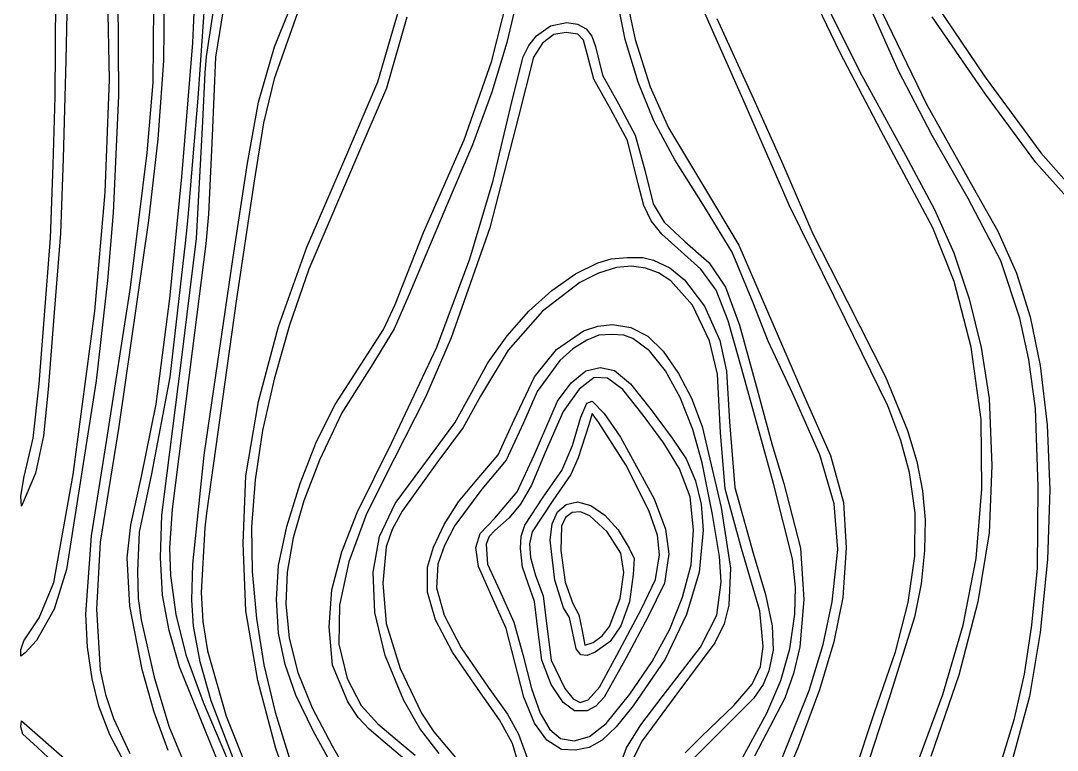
# Model space of a CAD drawing. Extents: x -18 to 75, y -24 to 95.
# Drawn here: x -18.5 to 36.3, y 1.3 to 39.9 of the extents above; entities that cross this region are included whole.
import ezdxf

# ---------------------------------------------------------------- set-up
doc = ezdxf.new("R2010")
doc.units = 0

msp = doc.modelspace()

# ---------------------------------------------------------------- linework, layer by layer
at = {"layer": 'Layer 1'}
for p, q in [((-9.3705, 38.689645), (-9.057485, 45.137995)), ((27.950194, 37.224068), (24.3582, 45.25)), ((-16.640393, 35.841313), (-16.593663, 44.241823)), ((-13.783049, 36.753321), (-13.876451, 42.259993)), ((13.499695, 38.865553), (12.760706, 42.574553)), ((-8.648947, 37.969508), (-8.03236, 41.975629)), ((-7.547037, 41.814725), (-8.162393, 37.932204)), ((-5.052974, 38.485293), (-3.742731, 41.719699)), ((6.425732, 37.687197), (7.452504, 41.732043)), ((13.4012, 41.77144), (14.013021, 38.867883)), ((24.85341, 38.163642), (23.121947, 41.799584)), ((-16.000514, 41.320055), (-16.077495, 37.782911)), ((-13.337599, 41.512627), (-13.290726, 35.8954)), ((7.881419, 41.479018), (7.237241, 38.720706)), ((-11.464503, 36.597121), (-11.424277, 40.620375)), ((-10.888412, 41.071298), (-10.918492, 37.745495)), ((-8.726712, 41.06839), (-9.097684, 35.76673)), ((19.709979, 35.729162), (17.560039, 40.582792)), ((24.123667, 40.73414), (25.905642, 37.17226)), ((26.835829, 40.807013), (29.417652, 35.464662)), ((29.995933, 40.625313), (32.52226, 36.886786)), ((-3.739533, 40.528339), (-5.0691, 36.792294)), ((0.420629, 36.63877), (1.54141, 40.498352)), ((1.950039, 40.047135), (0.878927, 36.309499)), ((32.540278, 35.977591), (29.73355, 40.06115)), ((8.803432, 39.062568), (9.536214, 39.58923)), ((9.536214, 39.58923), (10.416682, 39.761482)), ((10.416682, 39.761482), (10.980001, 39.680989)), ((10.980001, 39.680989), (11.421498, 39.442221)), ((18.346676, 39.98384), (20.36228, 35.54275)), ((8.39161, 38.560286), (8.803432, 39.062568)), ((9.724505, 39.133315), (9.124691, 38.669992)), ((10.373831, 39.235245), (9.724505, 39.133315)), ((10.991855, 39.149571), (10.373831, 39.235245)), ((11.297789, 38.828212), (10.991855, 39.149571)), ((11.421498, 39.442221), (11.736304, 39.049246)), ((11.736304, 39.049246), (11.919552, 38.506132)), ((-9.767747, 33.750595), (-9.3705, 38.689645)), ((-5.898502, 35.553012), (-5.052974, 38.485293)), ((7.237241, 38.720706), (6.446735, 36.093182)), ((8.091929, 37.960697), (8.39161, 38.560286)), ((9.124691, 38.669992), (8.637825, 37.942135)), ((11.477937, 38.107211), (11.297789, 38.828212)), ((11.919552, 38.506132), (12.291906, 36.985731)), ((14.182467, 36.609841), (13.499695, 38.865553)), ((14.013021, 38.867883), (14.809459, 36.376493)), ((-8.723323, 37.110788), (-8.648947, 37.969508)), ((-8.162393, 37.932204), (-8.349455, 33.787954)), ((7.521412, 35.651108), (8.091929, 37.960697)), ((8.637825, 37.942135), (7.853231, 34.795845)), ((11.827613, 36.778694), (11.477937, 38.107211)), ((27.019679, 34.060469), (24.85341, 38.163642)), ((-16.077495, 37.782911), (-16.226424, 32.584791)), ((-10.918492, 37.745495), (-11.217923, 33.607923)), ((4.973665, 33.563887), (6.425732, 37.687197)), ((-14.009385, 30.790667), (-13.783049, 36.753321)), ((-8.832117, 34.534628), (-8.723323, 37.110788)), ((-5.0691, 36.792294), (-5.630624, 34.4697)), ((12.726607, 35.174611), (11.827613, 36.778694)), ((12.291906, 36.985731), (13.139082, 35.480892)), ((25.905642, 37.17226), (28.307082, 32.754187)), ((29.717004, 33.80732), (27.950194, 37.224068)), ((32.52226, 36.886786), (35.465547, 32.886528)), ((-11.788897, 32.891905), (-11.464503, 36.597121)), ((-1.32926, 32.555822), (0.420629, 36.63877)), ((0.878927, 36.309499), (-0.553941, 32.986395)), ((15.01263, 34.578713), (14.182467, 36.609841)), ((14.809459, 36.376493), (15.789174, 34.204092)), ((-16.751363, 32.257093), (-16.640393, 35.841313)), ((-13.290726, 35.8954), (-13.578129, 29.718364)), ((-9.097684, 35.76673), (-9.360591, 32.66788)), ((6.446735, 36.093182), (5.412742, 33.308201)), ((6.520856, 31.420672), (7.521412, 35.651108)), ((22.188589, 30.091482), (19.709979, 35.729162)), ((35.21316, 32.36924), (32.540278, 35.977591)), ((-6.48594, 32.331792), (-5.898502, 35.553012)), ((13.610928, 33.530475), (12.726607, 35.174611)), ((13.139082, 35.480892), (14.02782, 33.819312)), ((20.36228, 35.54275), (21.7541, 32.4439)), ((29.417652, 35.464662), (31.899979, 31.046363)), ((-9.170497, 28.367599), (-8.832117, 34.534628)), ((7.853231, 34.795845), (6.337059, 28.927064)), ((16.110752, 32.516205), (15.01263, 34.578713)), ((-5.630624, 34.4697), (-6.14616, 31.286474)), ((15.789174, 34.204092), (17.586969, 31.211783)), ((29.761805, 28.914883), (27.019679, 34.060469)), ((-11.217923, 33.607923), (-11.710187, 29.307645)), ((-9.95464, 31.622465), (-9.767747, 33.750595)), ((-8.349455, 33.787954), (-8.533489, 29.643694)), ((2.831825, 28.672917), (4.973665, 33.563887)), ((14.202917, 31.176381), (13.610928, 33.530475)), ((14.02782, 33.819312), (14.537722, 31.960962)), ((31.623149, 30.464843), (29.717004, 33.80732)), ((-12.663895, 25.771924), (-11.788897, 32.891905)), ((-0.553941, 32.986395), (-3.228494, 26.739599)), ((5.412742, 33.308201), (4.038099, 30.077518)), ((35.465547, 32.886528), (37.48491, 30.605706)), ((-16.226424, 32.584791), (-16.369005, 28.61629)), ((-9.360591, 32.66788), (-9.617026, 29.68103)), ((-3.334536, 27.904806), (-1.32926, 32.555822)), ((17.597405, 30.166353), (16.110752, 32.516205)), ((21.7541, 32.4439), (23.418386, 28.599676)), ((28.307082, 32.754187), (29.852642, 29.888507)), ((36.986102, 30.389157), (35.21316, 32.36924)), ((-16.895053, 28.375701), (-16.751363, 32.257093)), ((-7.240652, 27.366152), (-6.48594, 32.331792)), ((14.537722, 31.960962), (14.981571, 30.186772)), ((-10.5925, 25.189015), (-9.95464, 31.622465)), ((-6.14616, 31.286474), (-7.080834, 25.051424)), ((5.282472, 27.290968), (6.520856, 31.420672)), ((-14.553644, 24.528655), (-14.009385, 30.790667)), ((14.484586, 30.10852), (14.202917, 31.176381)), ((17.586969, 31.211783), (19.503501, 28.015394)), ((31.899979, 31.046363), (33.200533, 28.741765)), ((14.981571, 30.186772), (15.555318, 29.223324)), ((19.152809, 27.637853), (17.597405, 30.166353)), ((33.358001, 27.187317), (31.623149, 30.464843)), ((-13.578129, 29.718364), (-13.876384, 26.134144)), ((-9.617026, 29.68103), (-9.693158, 28.934319)), ((-8.533489, 29.643694), (-8.68897, 28.075594)), ((4.038099, 30.077518), (2.055689, 25.362068)), ((14.862414, 29.294334), (14.484586, 30.10852)), ((25.133909, 24.117782), (22.188589, 30.091482)), ((29.852642, 29.888507), (30.867858, 27.597058)), ((-11.710187, 29.307645), (-13.283127, 18.424745)), ((15.429142, 28.584153), (14.862414, 29.294334)), ((15.555318, 29.223324), (16.645451, 28.202842)), ((-16.369005, 28.61629), (-16.706867, 24.454101)), ((-9.693158, 28.934319), (-9.771796, 28.112934)), ((1.325765, 24.864687), (2.831825, 28.672917)), ((6.337059, 28.927064), (4.286251, 23.109845)), ((16.277507, 27.828311), (15.429142, 28.584153)), ((23.418386, 28.599676), (25.23067, 25.05144)), ((30.891559, 26.096569), (29.761805, 28.914883)), ((33.200533, 28.741765), (34.181309, 26.522138)), ((-17.229162, 24.080593), (-16.895053, 28.375701)), ((-9.771796, 28.112934), (-10.591712, 21.033241)), ((-9.999927, 21.653828), (-9.170497, 28.367599)), ((-8.68897, 28.075594), (-9.396543, 22.400584)), ((16.645451, 28.202842), (17.929281, 27.067802)), ((19.503501, 28.015394), (20.736259, 25.163413)), ((-4.833443, 23.704072), (-3.334536, 27.904806)), ((17.495707, 26.742585), (16.277507, 27.828311)), ((20.256495, 24.962143), (19.152809, 27.637853)), ((30.867858, 27.597058), (31.687195, 25.165236)), ((-8.762502, 16.909752), (-7.240652, 27.366152)), ((3.537017, 22.617229), (5.282472, 27.290968)), ((10.857544, 26.48646), (12.05416, 27.071391)), ((12.05416, 27.071391), (12.749774, 27.276884)), ((12.749774, 27.276884), (13.60324, 27.347449)), ((13.818502, 26.895207), (13.040928, 26.823456)), ((13.60324, 27.347449), (14.427784, 27.347476)), ((14.559524, 26.800147), (13.818502, 26.895207)), ((14.427784, 27.347476), (14.98181, 27.21838)), ((14.98181, 27.21838), (15.851413, 26.818171)), ((17.929281, 27.067802), (18.794328, 25.796845)), ((34.361819, 24.155123), (33.358001, 27.187317)), ((-3.228494, 26.739599), (-4.25437, 23.78097)), ((9.620376, 25.619485), (10.857544, 26.48646)), ((12.089031, 26.530785), (11.103728, 26.033311)), ((13.040928, 26.823456), (12.089031, 26.530785)), ((15.259015, 26.5422), (14.559524, 26.800147)), ((15.911994, 26.125292), (15.259015, 26.5422)), ((15.851413, 26.818171), (16.63174, 26.17204)), ((18.302514, 25.624239), (17.495707, 26.742585)), ((34.181309, 26.522138), (34.906778, 24.216494)), ((-13.876384, 26.134144), (-14.478838, 20.832484)), ((-13.920097, 17.733605), (-12.663895, 25.771924)), ((11.103728, 26.033311), (9.129675, 24.515348)), ((17.058501, 24.830295), (15.911994, 26.125292)), ((16.63174, 26.17204), (17.689734, 24.785303)), ((18.794328, 25.796845), (19.542109, 23.774249)), ((31.783609, 22.616769), (30.891559, 26.096569)), ((2.055689, 25.362068), (1.282024, 23.581158)), ((8.399545, 24.51607), (9.620376, 25.619485)), ((18.940981, 24.014497), (18.302514, 25.624239)), ((-11.30283, 19.600365), (-10.5925, 25.189015)), ((-7.080834, 25.051424), (-8.648414, 13.850724)), ((0.714803, 23.559913), (1.325765, 24.864687)), ((17.959208, 22.946556), (17.058501, 24.830295)), ((17.689734, 24.785303), (18.49363, 22.97411)), ((21.061189, 22.93414), (20.256495, 24.962143)), ((20.736259, 25.163413), (22.878759, 20.197773)), ((25.23067, 25.05144), (27.263751, 21.055907)), ((31.687195, 25.165236), (32.309307, 22.597707)), ((-16.706867, 24.454101), (-17.014435, 20.384521)), ((-15.700229, 15.892866), (-14.553644, 24.528655)), ((7.25194, 23.221821), (8.399545, 24.51607)), ((9.129675, 24.515348), (7.312301, 22.452355)), ((27.381888, 19.518456), (25.133909, 24.117782)), ((34.832253, 21.964033), (34.361819, 24.155123)), ((34.906778, 24.216494), (35.441409, 21.653843)), ((-17.497925, 20.683053), (-17.229162, 24.080593)), ((-5.890537, 19.747613), (-4.833443, 23.704072)), ((-4.25437, 23.78097), (-5.071495, 20.93669)), ((1.282024, 23.581158), (0.148749, 21.745408)), ((11.297484, 23.489729), (12.044652, 23.733131)), ((12.044652, 23.733131), (12.819191, 23.811156)), ((12.819191, 23.811156), (13.80027, 23.661802)), ((13.80027, 23.661802), (14.682681, 23.202568)), ((19.654157, 21.454581), (18.940981, 24.014497)), ((19.542109, 23.774249), (20.474141, 20.384292)), ((-0.474305, 21.728497), (0.714803, 23.559913)), ((4.286251, 23.109845), (2.931103, 19.980384)), ((6.224368, 21.785002), (7.25194, 23.221821)), ((9.857781, 22.494576), (11.297484, 23.489729)), ((12.104921, 23.25176), (11.465722, 22.982915)), ((12.776212, 23.296492), (12.104921, 23.25176)), ((13.414944, 23.259471), (12.776212, 23.296492)), ((13.901932, 23.078258), (13.414944, 23.259471)), ((14.778927, 22.42719), (13.901932, 23.078258)), ((14.682681, 23.202568), (15.508782, 22.402224)), ((1.130752, 17.546778), (3.537017, 22.617229)), ((8.701828, 21.043664), (9.857781, 22.494576)), ((10.721934, 22.523184), (10.030222, 21.910794)), ((11.465722, 22.982915), (10.721934, 22.523184)), ((18.379008, 21.198752), (17.959208, 22.946556)), ((18.49363, 22.97411), (18.854883, 21.353058)), ((22.360275, 20.160323), (21.061189, 22.93414)), ((32.308609, 18.798959), (31.783609, 22.616769)), ((32.309307, 22.597707), (32.732852, 19.899137)), ((-9.396543, 22.400584), (-10.461362, 14.069658)), ((7.312301, 22.452355), (5.845138, 20.027116)), ((15.625083, 21.370294), (14.778927, 22.42719)), ((15.508782, 22.402224), (16.320931, 21.229536)), ((35.196093, 19.376163), (34.832253, 21.964033)), ((-10.999368, 13.738678), (-9.999927, 21.653828)), ((-1.846605, 19.591977), (-0.474305, 21.728497)), ((0.148749, 21.745408), (-1.491422, 19.157458)), ((5.38957, 20.243041), (6.224368, 21.785002)), ((10.030222, 21.910794), (8.845822, 20.272305)), ((11.410915, 21.360338), (12.178495, 21.543644)), ((12.178495, 21.543644), (12.934035, 21.390993)), ((12.934035, 21.390993), (13.770857, 20.681539)), ((21.334977, 15.409681), (19.654157, 21.454581)), ((35.441409, 21.653843), (35.814915, 18.517441)), ((-14.478838, 20.832484), (-16.040198, 10.868444)), ((-10.591712, 21.033241), (-11.557846, 15.919734)), ((-5.071495, 20.93669), (-5.679005, 18.210136)), ((7.627571, 18.778866), (8.701828, 21.043664)), ((10.641613, 20.726631), (11.410915, 21.360338)), ((11.857811, 21.01666), (11.064418, 20.393926)), ((12.565908, 20.982573), (11.857811, 21.01666)), ((13.363732, 20.383934), (12.565908, 20.982573)), ((16.401175, 19.967058), (15.625083, 21.370294)), ((16.320931, 21.229536), (17.001188, 19.926698)), ((18.535356, 18.106836), (18.379008, 21.198752)), ((18.854883, 21.353058), (19.015841, 18.66687)), ((27.263751, 21.055907), (28.42222, 18.22061)), ((-17.802344, 17.817153), (-17.497925, 20.683053)), ((-17.014435, 20.384521), (-17.263798, 17.932544)), ((9.917185, 19.766378), (10.641613, 20.726631)), ((11.064418, 20.393926), (10.221775, 19.227733)), ((14.441128, 19.028283), (13.363732, 20.383934)), ((13.770857, 20.681539), (14.873395, 19.301573)), ((20.474141, 20.384292), (21.246919, 17.509452)), ((-6.57037, 15.829422), (-5.890537, 19.747613)), ((2.931103, 19.980384), (1.301081, 16.753385)), ((4.48304, 18.615969), (5.38957, 20.243041)), ((5.845138, 20.027116), (4.924346, 18.382056)), ((8.845822, 20.272305), (8.117805, 18.629535)), ((8.673935, 16.912088), (9.917185, 19.766378)), ((11.459571, 19.668377), (11.753623, 19.760384)), ((11.753623, 19.760384), (12.377663, 19.120799)), ((17.067972, 18.276968), (16.401175, 19.967058)), ((17.001188, 19.926698), (17.564561, 18.431412)), ((23.790415, 16.925699), (22.360275, 20.160323)), ((22.878759, 20.197773), (24.349685, 16.89354)), ((32.732852, 19.899137), (32.875226, 16.364316)), ((-12.086541, 15.792135), (-11.30283, 19.600365)), ((-2.820627, 17.636652), (-1.846605, 19.591977)), ((10.221775, 19.227733), (9.270688, 17.061476)), ((11.155278, 18.913783), (11.459571, 19.668377)), ((14.873395, 19.301573), (15.977745, 17.808143)), ((28.069266, 17.683234), (27.381888, 19.518456)), ((35.337439, 15.250568), (35.196093, 19.376163)), ((-1.491422, 19.157458), (-2.673591, 16.655698)), ((6.768721, 16.924057), (7.627571, 18.778866)), ((10.699952, 17.432033), (11.155278, 18.913783)), ((11.739806, 19.110404), (11.563155, 18.515282)), ((12.086685, 18.659608), (11.739806, 19.110404)), ((13.526023, 16.404824), (12.086685, 18.659608)), ((12.377663, 19.120799), (13.250461, 17.86131)), ((15.545478, 17.542273), (14.441128, 19.028283)), ((19.015841, 18.66687), (19.288046, 15.210986)), ((32.355883, 15.116839), (32.308609, 18.798959)), ((-13.283127, 18.424745), (-14.265166, 12.319435)), ((-5.679005, 18.210136), (-6.076039, 15.604684)), ((3.09051, 16.743421), (4.48304, 18.615969)), ((4.924346, 18.382056), (3.529378, 16.501406)), ((8.117805, 18.629535), (7.195119, 16.649771)), ((11.563155, 18.515282), (11.014502, 16.767827)), ((17.564649, 16.515978), (17.067972, 18.276968)), ((17.564561, 18.431412), (18.567261, 14.149256)), ((18.773846, 15.132976), (18.535356, 18.106836)), ((28.42222, 18.22061), (28.913781, 16.58373)), ((35.814915, 18.517441), (35.939513, 15.084428)), ((-18.289154, 15.784623), (-17.802344, 17.817153)), ((-17.263798, 17.932544), (-17.691486, 15.956831)), ((-14.726527, 12.655955), (-13.920097, 17.733605)), ((-3.700452, 15.410156), (-2.820627, 17.636652)), ((-0.673192, 13.879714), (1.130752, 17.546778)), ((13.250461, 17.86131), (15.023423, 14.614104)), ((16.366295, 16.19637), (15.545478, 17.542273)), ((15.977745, 17.808143), (16.709532, 16.711982)), ((28.532959, 15.996632), (28.069266, 17.683234)), ((9.270688, 17.061476), (8.543993, 15.322664)), ((10.137838, 16.110524), (10.699952, 17.432033)), ((21.246919, 17.509452), (21.876128, 15.418652)), ((-9.360247, 11.151987), (-8.762502, 16.909752)), ((-2.673591, 16.655698), (-3.497404, 14.509206)), ((1.301081, 16.753385), (-0.176879, 13.812275)), ((1.336276, 14.364011), (3.09051, 16.743421)), ((3.529378, 16.501406), (1.698227, 13.961694)), ((5.561841, 15.497926), (6.768721, 16.924057)), ((7.195119, 16.649771), (5.912695, 15.119985)), ((7.775088, 14.971646), (8.673935, 16.912088)), ((11.014502, 16.767827), (10.613695, 15.898172)), ((16.709532, 16.711982), (17.217497, 15.561553)), ((18.114262, 13.775908), (17.564649, 16.515978)), ((24.549552, 14.350319), (23.790415, 16.925699)), ((24.349685, 16.89354), (25.042479, 14.416933)), ((28.913781, 16.58373), (29.219671, 15.035066)), ((-17.691486, 15.956831), (-18.426415, 14.224141)), ((-11.557846, 15.919734), (-12.197579, 12.84515)), ((9.152882, 14.686843), (10.137838, 16.110524)), ((10.613695, 15.898172), (9.662754, 14.516752)), ((14.747145, 13.998668), (13.526023, 16.404824)), ((16.938088, 14.709303), (16.366295, 16.19637)), ((28.828857, 13.868581), (28.532959, 15.996632)), ((32.875226, 16.364316), (32.733416, 12.805367)), ((-18.468063, 14.756323), (-18.289154, 15.784623)), ((-16.719114, 10.187455), (-15.700229, 15.892866)), ((-12.649593, 13.233454), (-12.086541, 15.792135)), ((-6.713703, 12.261333), (-6.57037, 15.829422)), ((-6.076039, 15.604684), (-6.261731, 13.123712)), ((-4.402866, 13.148535), (-3.700452, 15.410156)), ((4.687285, 14.444556), (5.561841, 15.497926)), ((17.217497, 15.561553), (17.513696, 14.321012)), ((22.348104, 11.430099), (21.334977, 15.409681)), ((21.876128, 15.418652), (22.762887, 11.993971)), ((5.912695, 15.119985), (4.482052, 13.196339)), ((6.592685, 13.591258), (7.775088, 14.971646)), ((8.543993, 15.322664), (7.949498, 14.321506)), ((19.650956, 11.983796), (18.773846, 15.132976)), ((19.288046, 15.210986), (20.255271, 11.74539)), ((29.219671, 15.035066), (29.351133, 13.495209)), ((32.04461, 11.460999), (32.355883, 15.116839)), ((35.29136, 10.938313), (35.337439, 15.250568)), ((35.939513, 15.084428), (35.8152, 11.407897)), ((-18.468, 14.756474), (-18.468063, 14.756323)), ((-18.426415, 14.224141), (-18.468, 14.756474)), ((-3.497404, 14.509206), (-4.065411, 12.544109)), ((0.50821, 12.618501), (1.336276, 14.364011)), ((3.925621, 13.25519), (4.687285, 14.444556)), ((7.949498, 14.321506), (7.354949, 13.597179)), ((8.182489, 13.223939), (9.152882, 14.686843)), ((9.662754, 14.516752), (8.576198, 12.855887)), ((9.915808, 13.918256), (10.364923, 14.31247)), ((10.364923, 14.31247), (10.968106, 14.447208)), ((10.968106, 14.447208), (11.676392, 14.25963)), ((11.676392, 14.25963), (12.417291, 13.744411)), ((15.023423, 14.614104), (15.632615, 13.005829)), ((17.109393, 12.971159), (16.938088, 14.709303)), ((17.513696, 14.321012), (17.610185, 12.954513)), ((24.732193, 11.933191), (24.549552, 14.350319)), ((25.042479, 14.416933), (25.180134, 12.01994)), ((-11.079698, 11.501313), (-10.999368, 13.738678)), ((-10.461362, 14.069658), (-10.599997, 12.014574)), ((-8.648414, 13.850724), (-8.727927, 13.066677)), ((-1.483008, 11.801188), (-0.673192, 13.879714)), ((-0.176879, 13.812275), (-1.127193, 11.273903)), ((1.698227, 13.961694), (1.180408, 12.979861)), ((9.634687, 13.28418), (9.915808, 13.918256)), ((10.692843, 13.878252), (10.342969, 13.624556)), ((11.135498, 13.912863), (10.692843, 13.878252)), ((11.628499, 13.712953), (11.135498, 13.912863)), ((12.542852, 12.855081), (11.628499, 13.712953)), ((12.417291, 13.744411), (13.116297, 12.968381)), ((15.200275, 12.686287), (14.747145, 13.998668)), ((18.48748, 11.564343), (18.114262, 13.775908)), ((18.567261, 14.149256), (19.055551, 10.946977)), ((28.8021, 11.582431), (28.828857, 13.868581)), ((-12.841355, 11.498535), (-12.649593, 13.233454)), ((3.349939, 12.060144), (3.925621, 13.25519)), ((4.482052, 13.196339), (3.940533, 12.143532)), ((5.830582, 12.76989), (6.592685, 13.591258)), ((7.354949, 13.597179), (6.608038, 12.941666)), ((8.000659, 12.631415), (8.182489, 13.223939)), ((9.535486, 12.429858), (9.634687, 13.28418)), ((10.128309, 13.167209), (10.086196, 11.881962)), ((10.342969, 13.624556), (10.128309, 13.167209)), ((29.351133, 13.495209), (29.319409, 11.88475)), ((-15.020814, 8.517874), (-14.726527, 12.655955)), ((-12.197579, 12.84515), (-12.299221, 10.789224)), ((-8.727927, 13.066677), (-8.923982, 9.654316)), ((-6.261731, 13.123712), (-6.235221, 10.770595)), ((-4.844655, 11.087837), (-4.402866, 13.148535)), ((0.159522, 10.729194), (0.50821, 12.618501)), ((1.180408, 12.979861), (0.853978, 12.067776)), ((5.599777, 12.034698), (5.830582, 12.76989)), ((6.303712, 12.617403), (6.137162, 12.211731)), ((6.608038, 12.941666), (6.303712, 12.617403)), ((7.955652, 11.983793), (8.000659, 12.631415)), ((8.576198, 12.855887), (8.434697, 12.222036)), ((13.269349, 11.740843), (12.542852, 12.855081)), ((13.116297, 12.968381), (13.698906, 11.998368)), ((15.310173, 11.647768), (15.200275, 12.686287)), ((15.632615, 13.005829), (15.806042, 11.706194)), ((16.974908, 11.125083), (17.109393, 12.971159)), ((17.610185, 12.954513), (17.407764, 10.726916)), ((32.733416, 12.805367), (32.13745, 9.15802)), ((-14.265166, 12.319435), (-14.465637, 8.773065)), ((-6.572063, 8.698322), (-6.713703, 12.261333)), ((-4.065411, 12.544109), (-4.383765, 10.734197)), ((0.853978, 12.067776), (0.682169, 10.144488)), ((3.033331, 10.989736), (3.349939, 12.060144)), ((3.940533, 12.143532), (3.590165, 11.158475)), ((6.137162, 12.211731), (6.217646, 11.157306)), ((8.434697, 12.222036), (8.480354, 11.514342)), ((9.771587, 10.317947), (9.535486, 12.429858)), ((-10.599997, 12.014574), (-10.554503, 10.565184)), ((-2.020083, 9.795262), (-1.483008, 11.801188)), ((5.736088, 11.032918), (5.599777, 12.034698)), ((8.06383, 10.990982), (7.955652, 11.983793)), ((8.480354, 11.514342), (8.750669, 10.554502)), ((10.086196, 11.881962), (10.312131, 10.212419)), ((13.419875, 10.710238), (13.269349, 11.740843)), ((13.698906, 11.998368), (13.959734, 11.452901)), ((15.089015, 10.351101), (15.310173, 11.647768)), ((15.806042, 11.706194), (15.567979, 10.158355)), ((18.567583, 10.204948), (18.48748, 11.564343)), ((20.621006, 8.693042), (19.650956, 11.983796)), ((20.255271, 11.74539), (20.913935, 9.547807)), ((22.762887, 11.993971), (22.942098, 9.295612)), ((24.432845, 9.173323), (24.732193, 11.933191)), ((25.180134, 12.01994), (25.003652, 9.389593)), ((28.452627, 9.137399), (28.8021, 11.582431)), ((29.319409, 11.88475), (29.136344, 10.117727)), ((-12.705089, 8.931119), (-12.841355, 11.498535)), ((-10.971135, 9.519748), (-11.079698, 11.501313)), ((-9.419725, 9.258411), (-9.360247, 11.151987)), ((-4.947964, 9.28187), (-4.844655, 11.087837)), ((-1.127193, 11.273903), (-1.615904, 8.9844)), ((3.034294, 9.685205), (3.033331, 10.989736)), ((3.590165, 11.158475), (3.516853, 9.913845)), ((6.438428, 9.445598), (5.736088, 11.032918)), ((6.217646, 11.157306), (6.841103, 9.777436)), ((8.370132, 10.129093), (8.06383, 10.990982)), ((13.959734, 11.452901), (13.917123, 10.616951)), ((16.530312, 9.419696), (16.974908, 11.125083)), ((22.500969, 9.935102), (22.348104, 11.430099)), ((31.357125, 7.934544), (32.04461, 11.460999)), ((35.8152, 11.407897), (35.441973, 7.540943)), ((-16.040198, 10.868444), (-16.702575, 8.779298)), ((-12.299221, 10.789224), (-12.262644, 9.340438)), ((-10.554503, 10.565184), (-10.270988, 8.489378)), ((-6.235221, 10.770595), (-6.007242, 8.282164)), ((-4.383765, 10.734197), (-4.458621, 9.053258)), ((0.26114, 8.605206), (0.159522, 10.729194)), ((8.750669, 10.554502), (9.155286, 9.475176)), ((13.232727, 9.336793), (13.419875, 10.710238)), ((13.917123, 10.616951), (13.716618, 9.173961)), ((17.407764, 10.726916), (16.737456, 8.494443)), ((19.055551, 10.946977), (18.982197, 8.988056)), ((34.999654, 7.937755), (35.29136, 10.938313)), ((-17.490616, 8.328539), (-16.719114, 10.187455)), ((0.682169, 10.144488), (0.861852, 8.026216)), ((3.516853, 9.913845), (3.91564, 8.464988)), ((8.692202, 9.180342), (8.370132, 10.129093)), ((10.233458, 8.852788), (9.771587, 10.317947)), ((10.312131, 10.212419), (10.727412, 9.084009)), ((14.333971, 8.763808), (15.089015, 10.351101)), ((15.567979, 10.158355), (14.688972, 8.360114)), ((18.3353, 8.461223), (18.567583, 10.204948)), ((22.458687, 8.520751), (22.500969, 9.935102)), ((29.136344, 10.117727), (28.795022, 8.358931)), ((-12.262644, 9.340438), (-12.093724, 8.213064)), ((-10.625618, 7.657863), (-10.971135, 9.519748)), ((-8.923982, 9.654316), (-8.834973, 8.121665)), ((-2.150672, 7.839518), (-2.020083, 9.795262)), ((3.467547, 8.207112), (3.034294, 9.685205)), ((7.198512, 7.752889), (6.438428, 9.445598)), ((6.841103, 9.777436), (7.608613, 8.095192)), ((9.155286, 9.475176), (9.354046, 7.879172)), ((12.667768, 7.856044), (13.232727, 9.336793)), ((15.847634, 7.721699), (16.530312, 9.419696)), ((20.913935, 9.547807), (21.258497, 7.892609)), ((25.003652, 9.389593), (24.528493, 7.055914)), ((-16.702575, 8.779298), (-17.638588, 7.122864)), ((-14.465637, 8.773065), (-14.270617, 5.552834)), ((-12.046725, 5.598935), (-12.705089, 8.931119)), ((-9.328676, 7.876992), (-9.419725, 9.258411)), ((-4.837712, 7.503617), (-4.947964, 9.28187)), ((-4.458621, 9.053258), (-4.27592, 7.253439)), ((-1.615904, 8.9844), (-1.644228, 6.93357)), ((8.866374, 7.728753), (8.692202, 9.180342)), ((10.555478, 8.340487), (10.233458, 8.852788)), ((10.727412, 9.084009), (11.048252, 8.480521)), ((13.716618, 9.173961), (13.265846, 7.903321)), ((18.982197, 8.988056), (18.722429, 8.008459)), ((22.942098, 9.295612), (22.721136, 6.794122)), ((23.963032, 6.920421), (24.432845, 9.173323)), ((27.780375, 6.532702), (28.452627, 9.137399)), ((32.13745, 9.15802), (31.133341, 5.295016)), ((-18.307374, 7.099985), (-17.490616, 8.328539)), ((-14.934787, 6.765409), (-15.020814, 8.517874)), ((-10.270988, 8.489378), (-9.729564, 6.366258)), ((-5.939505, 5.016475), (-6.572063, 8.698322)), ((-6.007242, 8.282164), (-5.606067, 5.837603)), ((0.80087, 6.330176), (0.26114, 8.605206)), ((3.91564, 8.464988), (4.816057, 6.739759)), ((10.723223, 7.513478), (10.555478, 8.340487)), ((11.048252, 8.480521), (11.214321, 7.634919)), ((13.053361, 6.346108), (14.333971, 8.763808)), ((14.688972, 8.360114), (13.552472, 6.203464)), ((16.737456, 8.494443), (15.599455, 6.143429)), ((17.480653, 6.775368), (18.3353, 8.461223)), ((20.789316, 6.808486), (20.621006, 8.693042)), ((22.198699, 6.691077), (22.458687, 8.520751)), ((28.795022, 8.358931), (27.437639, 4.03149)), ((-12.093724, 8.213064), (-11.416066, 5.180091)), ((-8.978588, 5.996822), (-9.328676, 7.876992)), ((-8.834973, 8.121665), (-8.59673, 6.583864)), ((-1.97975, 5.823908), (-2.150672, 7.839518)), ((0.861852, 8.026216), (1.586961, 5.643496)), ((4.353945, 6.505206), (3.467547, 8.207112)), ((7.657098, 5.983688), (7.198512, 7.752889)), ((7.608613, 8.095192), (8.085533, 6.386226)), ((9.089089, 6.076851), (8.866374, 7.728753)), ((9.354046, 7.879172), (9.576553, 6.091962)), ((12.284986, 7.378096), (12.667768, 7.856044)), ((13.265846, 7.903321), (12.700987, 7.066829)), ((14.920249, 6.01709), (15.847634, 7.721699)), ((18.722429, 8.008459), (18.238067, 7.006791)), ((21.258497, 7.892609), (21.312046, 6.609387)), ((30.292972, 4.264618), (31.357125, 7.934544)), ((34.608267, 5.351677), (34.999654, 7.937755)), ((-10.072781, 5.729216), (-10.625618, 7.657863)), ((-4.487937, 5.863633), (-4.837712, 7.503617)), ((-4.27592, 7.253439), (-3.816353, 5.440424)), ((10.894901, 6.676785), (10.723223, 7.513478)), ((11.214321, 7.634919), (11.35412, 6.875516)), ((11.797837, 7.014403), (12.284986, 7.378096)), ((35.441973, 7.540943), (34.866937, 4.161382)), ((-18.468063, 6.628203), (-18.307374, 7.099985)), ((-18.468063, 6.298756), (-18.468063, 6.628203)), ((-17.638588, 7.122864), (-18.235425, 6.464406)), ((-14.692787, 5.106355), (-14.934787, 6.765409)), ((-8.59673, 6.583864), (-7.59891, 3.130294)), ((-1.644228, 6.93357), (-1.213379, 5.111215)), ((4.816057, 6.739759), (6.247635, 4.666015)), ((11.156744, 6.360438), (10.894901, 6.676785)), ((11.35412, 6.875516), (11.797829, 7.014409)), ((11.797829, 7.014409), (11.797837, 7.014403)), ((12.700987, 7.066829), (11.901736, 6.498781)), ((15.440523, 4.143318), (17.480653, 6.775368)), ((18.238067, 7.006791), (16.223457, 4.305676)), ((20.647249, 5.743391), (20.789316, 6.808486)), ((21.312046, 6.609387), (21.097668, 5.52773)), ((21.730767, 5.00334), (22.198699, 6.691077)), ((22.721136, 6.794122), (22.390666, 5.38643)), ((23.22473, 4.47526), (23.963032, 6.920421)), ((24.528493, 7.055914), (23.773964, 4.524374)), ((-18.235425, 6.464406), (-18.468063, 6.298756)), ((-9.729564, 6.366258), (-8.825295, 3.85978)), ((1.76652, 3.987741), (0.80087, 6.330176)), ((5.714341, 4.529236), (4.353945, 6.505206)), ((8.085533, 6.386226), (8.539219, 4.580098)), ((9.585397, 4.794913), (9.089089, 6.076851)), ((9.576553, 6.091962), (10.306989, 4.579817)), ((11.487112, 6.333914), (11.156743, 6.360444)), ((11.156743, 6.360444), (11.156744, 6.360438)), ((11.901736, 6.498781), (11.487112, 6.333914)), ((12.127959, 4.652822), (13.053361, 6.346108)), ((13.552472, 6.203464), (12.383984, 4.122705)), ((15.599455, 6.143429), (13.916476, 3.666063)), ((26.669895, 3.321832), (27.780375, 6.532702)), ((-14.270617, 5.552834), (-13.993221, 4.26405)), ((-11.418554, 3.345532), (-12.046725, 5.598935)), ((-7.927875, 0.424538), (-10.072781, 5.729216)), ((-8.394628, 3.934163), (-8.978588, 5.996822)), ((-5.606067, 5.837603), (-5.013002, 3.344062)), ((-3.91614, 4.237115), (-4.487937, 5.863633)), ((-1.175405, 3.88349), (-1.97975, 5.823908)), ((1.586961, 5.643496), (2.715582, 3.284596)), ((8.132618, 4.121349), (7.657098, 5.983688)), ((13.741528, 4.291863), (14.920249, 6.01709)), ((20.203043, 4.809347), (20.647249, 5.743391)), ((21.097668, 5.52773), (20.790472, 4.804403)), ((-14.330043, 3.659823), (-14.692787, 5.106355)), ((-11.416066, 5.180091), (-10.633385, 2.597516)), ((-4.986748, 1.421843), (-5.939505, 5.016475)), ((-3.816353, 5.440424), (-3.062863, 3.562312)), ((-1.213379, 5.111215), (-0.467292, 3.688498)), ((20.992055, 3.279901), (21.730767, 5.00334)), ((22.390666, 5.38643), (21.932979, 4.077443)), ((31.133341, 5.295016), (29.651288, 0.986937)), ((34.085695, 3.010217), (34.608267, 5.351677)), ((6.847091, 2.938971), (5.714341, 4.529236)), ((6.247635, 4.666015), (7.271602, 3.234449)), ((8.539219, 4.580098), (9.003826, 3.279647)), ((10.206098, 3.856179), (9.585397, 4.794913)), ((10.306989, 4.579817), (10.74728, 4.05009)), ((11.528391, 3.991498), (12.127959, 4.652822)), ((19.240194, 3.690469), (20.203043, 4.809347)), ((20.790472, 4.804403), (20.277505, 4.065674)), ((20.513765, -2.240977), (23.22473, 4.47526)), ((23.773964, 4.524374), (22.635408, 1.487119)), ((-13.993221, 4.26405), (-13.567144, 3.005045)), ((-8.825295, 3.85978), (-7.453243, 0.633904)), ((-6.111646, -2.009208), (-8.394628, 3.934163)), ((-2.994591, 2.321063), (-3.91614, 4.237115)), ((-0.619138, 3.050107), (-1.175405, 3.88349)), ((2.631244, 2.469555), (1.76652, 3.987741)), ((8.690858, 2.755137), (8.132618, 4.121349)), ((10.816207, 3.406903), (10.206098, 3.856179)), ((10.74728, 4.05009), (11.118463, 3.844912)), ((11.118463, 3.844912), (11.528396, 3.991507)), ((11.528396, 3.991507), (11.528391, 3.991498)), ((12.383984, 4.122705), (11.943345, 3.653602)), ((12.478985, 2.738668), (13.741528, 4.291863)), ((14.312523, 2.662184), (15.440523, 4.143318)), ((16.223457, 4.305676), (14.391192, 1.828679)), ((20.277505, 4.065674), (18.024148, 1.80255)), ((21.932979, 4.077443), (20.326206, 1.007102)), ((27.437639, 4.03149), (25.475129, -1.94221)), ((28.667397, -0.100717), (30.292972, 4.264618)), ((34.866937, 4.161382), (33.990079, 0.916343)), ((-13.75486, 2.144011), (-14.330043, 3.659823)), ((-10.675371, 1.317331), (-11.418554, 3.345532)), ((-5.013002, 3.344062), (-4.209351, 0.708695)), ((-3.062863, 3.562312), (-1.998391, 1.567198)), ((-0.467292, 3.688498), (0.417701, 2.712285)), ((11.482632, 3.408994), (10.816201, 3.407019)), ((10.816201, 3.407019), (10.816207, 3.406903)), ((11.943345, 3.653602), (11.482632, 3.408994)), ((13.916476, 3.666063), (13.020545, 2.567204)), ((17.542196, 2.070866), (19.240194, 3.690469)), ((24.914435, -2.017158), (26.669895, 3.321832)), ((-18.465674, 2.556649), (-18.421994, 2.874002)), ((-18.421994, 2.874002), (-16.161014, 0.896392)), ((-13.567144, 3.005045), (-12.707364, 1.155049)), ((-7.59891, 3.130294), (-5.783267, -1.431423)), ((-0.03616, 2.440288), (-0.619138, 3.050107)), ((2.715582, 3.284596), (3.380496, 2.293578)), ((7.528883, 1.688051), (6.847091, 2.938971)), ((7.271602, 3.234449), (7.860255, 2.170435)), ((9.35058, 1.850063), (8.690858, 2.755137)), ((9.003826, 3.279647), (9.506777, 2.423761)), ((19.919727, 1.343121), (20.992055, 3.279901)), ((33.40043, 0.743513), (34.085695, 3.010217)), ((-18.348914, 2.182795), (-18.465674, 2.556649)), ((-10.633385, 2.597516), (-9.701239, 0.339898)), ((-1.595562, -0.187523), (-2.994591, 2.321063)), ((0.794377, 1.709675), (-0.03616, 2.440288)), ((0.417701, 2.712285), (1.323896, 1.943284)), ((3.64902, 1.156471), (2.631244, 2.469555)), ((3.380496, 2.293578), (4.523572, 0.936436)), ((9.506777, 2.423761), (10.075493, 1.951326)), ((11.606688, 2.055433), (12.478985, 2.738668)), ((13.020545, 2.567204), (12.272166, 1.858453)), ((13.562443, 1.448288), (14.312523, 2.662184)), ((-17.591525, 1.492589), (-18.348914, 2.182795)), ((-11.562197, -2.016945), (-13.75486, 2.144011)), ((1.842517, 0.84165), (0.794377, 1.709675)), ((1.323896, 1.943284), (2.385936, 1.066448)), ((7.883784, 0.482499), (7.528883, 1.688051)), ((7.860255, 2.170435), (8.324577, 0.874559)), ((10.130548, 1.371138), (9.35058, 1.850063)), ((10.075493, 1.951326), (10.795779, 1.830533)), ((10.795779, 1.830533), (11.606683, 2.055449)), ((12.272166, 1.858453), (11.580149, 1.470373)), ((11.606683, 2.055449), (11.606688, 2.055433)), ((14.391192, 1.828679), (13.827609, 0.721682)), ((16.660918, 1.188405), (17.542196, 2.070866)), ((18.024148, 1.80255), (17.091169, 0.874575)), ((-15.342471, -0.629763), (-17.591525, 1.492589)), ((-3.665367, -2.240099), (-4.986748, 1.421843)), ((-1.998391, 1.567198), (-0.423071, -1.178082)), ((10.130547, 1.371121), (10.130548, 1.371138)), ((10.853306, 1.333523), (10.130547, 1.371121)), ((11.580149, 1.470373), (10.853306, 1.333523)), ((12.890636, -0.311752), (13.562443, 1.448288)), ((18.196644, -1.857316), (19.919727, 1.343121)), ((22.635408, 1.487119), (21.008172, -2.363707))]:
    msp.add_line(p, q, dxfattribs=at)

doc.saveas('drawing.dxf')
